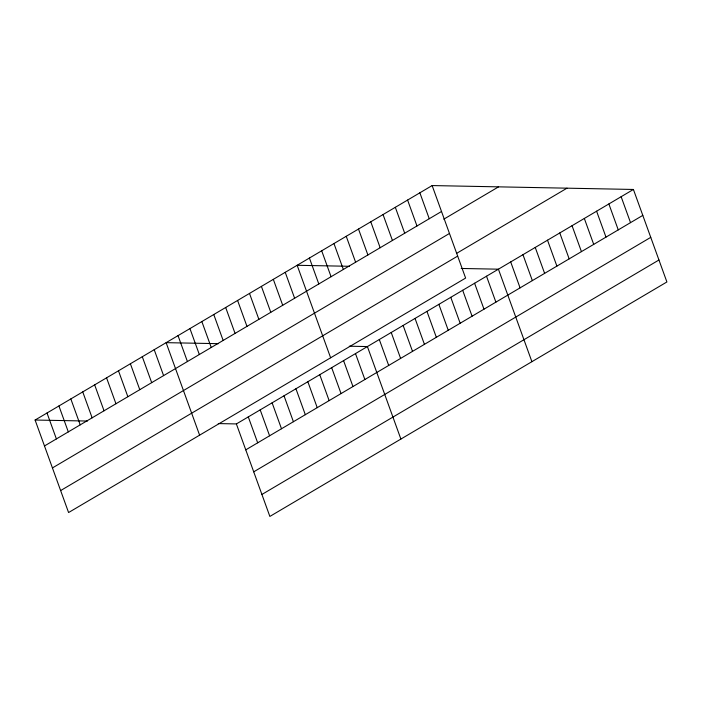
<?xml version="1.0" encoding="UTF-8"?>
<svg xmlns="http://www.w3.org/2000/svg" width="702" height="702" viewBox="0 0 702 702"><rect width="100%" height="100%" fill="white"/><g stroke="black" fill="none" stroke-linecap="round" stroke-linejoin="round"><path stroke-width="1.05" d="M432.134 185.565L465.619 278.071L68.585 512.539L35.1 420.033L432.134 185.565L633.415 189.461L666.9 281.967L269.866 516.435L236.381 423.929L218.261 423.578M44.489 445.954L441.523 211.486M443.804 219.182L498.56 186.846M52.439 467.927L449.473 233.459M456.546 253.404L566.988 188.18M60.635 490.566L457.669 256.098M236.381 423.929L633.415 189.461M245.761 449.859L642.795 215.391M253.72 471.832L650.754 237.355M261.907 494.462L658.95 259.994M349.473 266.295L297.148 265.286L330.633 357.792M461.188 268.462L498.42 269.182L531.905 361.688M218.454 343.673L166.12 342.655L199.605 435.161M349.289 346.209L367.4 346.56L400.886 439.057M35.1 420.033L87.434 421.042M621.138 196.709L630.528 222.639M608.871 203.957L618.251 229.879M596.595 211.205L605.984 237.127M584.327 218.454L593.708 244.375M572.051 225.702L581.44 251.623M559.784 232.95L569.164 258.871M547.507 240.189L556.897 266.119M535.24 247.437L544.62 273.368M522.964 254.686L532.353 280.616M510.696 261.934L520.077 287.864M486.512 276.219L495.893 302.141M474.596 283.248L483.985 309.178M462.688 290.286L472.077 316.207M419.866 192.813L429.247 218.734M450.781 297.315L460.161 323.245M407.59 200.061L416.979 225.983M438.864 304.352L448.253 330.273M395.323 207.309L404.703 233.231M426.956 311.39L436.337 337.311M383.046 214.549L392.436 240.479M415.04 318.418L424.429 344.349M370.779 221.797L380.159 247.727M403.132 325.456L412.522 351.377M358.503 229.045L367.892 254.975M391.225 332.485L400.605 358.415M346.235 236.293L355.616 262.223M379.308 339.522L388.697 365.444M333.959 243.541L343.348 269.463M321.692 250.79L331.072 276.711M355.493 353.589L364.873 379.519M309.415 258.038L318.805 283.959M343.576 360.626L352.966 386.548M331.669 367.655L341.049 393.585M285.231 272.315L294.621 298.245M319.752 374.692L329.141 400.623M273.324 279.352L282.704 305.273M307.845 381.73L317.225 407.651M261.407 286.39L270.796 312.311M295.937 388.759L305.317 414.689M249.5 293.418L258.88 319.349M284.02 395.796L293.41 421.718M237.592 300.456L246.972 326.377M272.113 402.825L281.493 428.755M225.675 307.485L235.065 333.415M260.196 409.863L269.586 435.793M213.768 314.522L223.148 340.444M248.289 416.9L257.678 442.822M201.851 321.56L211.241 347.481M189.944 328.589L199.333 354.519M178.036 335.626L187.416 361.548M154.212 349.693L163.592 375.614M142.295 356.73L151.685 382.651M130.388 363.759L139.777 389.689M118.48 370.796L127.861 396.718M106.564 377.825L115.953 403.755M94.656 384.863L104.036 410.784M82.748 391.9L92.129 417.822M70.832 398.929L80.221 424.859M58.924 405.967L68.305 431.888M47.008 412.995L56.397 438.925"/></g></svg>
